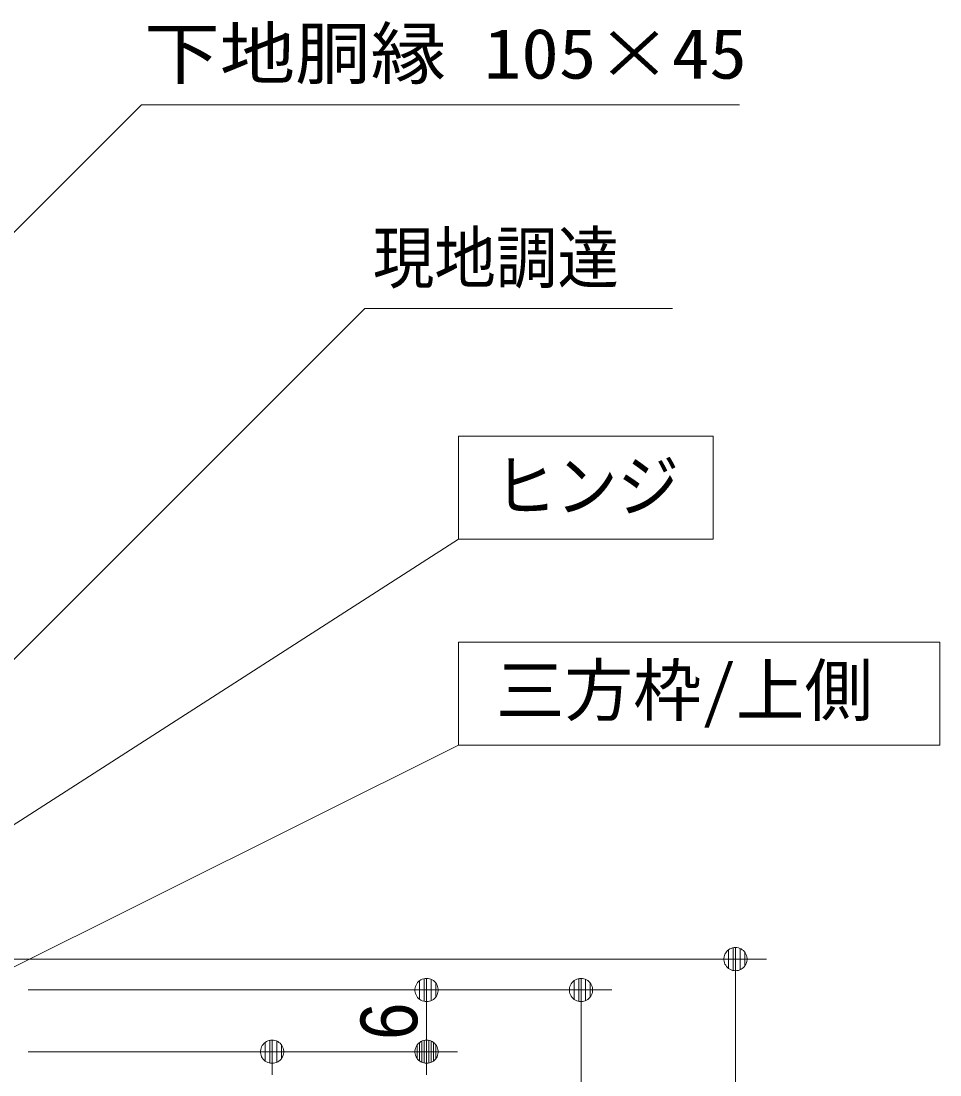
# Model space of a CAD drawing. Units: millimetres, scale not verified. Extents: x -4547 to 4547, y -2284 to 2284.
# Drawn here: x -1747 to -1301, y 162 to 674 of the extents above; entities that cross this region are included whole.
import ezdxf
from ezdxf.enums import TextEntityAlignment as Align

# ---------------------------------------------------------------- set-up
doc = ezdxf.new("R2010")
doc.units = ezdxf.units.MM
doc.header["$LTSCALE"] = 20
for name, color, linetype, lineweight in [('0-1_2寸法-3', 7, 'Continuous', 9), ('0-2_2寸法-1', 7, 'Continuous', 9), ('0-3_0', 7, 'Continuous', 9)]:
    doc.layers.add(name, color=color, linetype=linetype, lineweight=lineweight)
doc.styles.add('ＭＳ ゴシック', font='')
doc.styles.add('ＭＳ Ｐゴシック', font='')
doc.styles.get('ＭＳ ゴシック').set_extended_font_data('MS Gothic')
doc.styles.get('ＭＳ Ｐゴシック').set_extended_font_data('MS PGothic')

# ---------------------------------------------------------------- blocks, each defined once
blk = doc.blocks.new('_Dot')
at = {"layer": '0-3_0'}
for p, q in [((-10, 0), (-20, 0)), ((9.78, 2), (-9.78, 2)), ((7.99, 6), (-7.99, 6)), ((9.16, -3.98), (-9.16, -3.98)), ((6, -7.98), (-6, -7.98))]:
    blk.add_line(p, q, dxfattribs=at)
for points in [[(10, 0), (9.92, 1.25), (9.69, 2.49), (9.3, 3.68), (8.76, 4.82), (8.09, 5.88), (7.29, 6.85), (6.37, 7.71), (5.36, 8.44), (4.26, 9.05), (3.09, 9.51), (1.87, 9.82), (0.63, 9.98), (-0.63, 9.98), (-1.87, 9.82), (-3.09, 9.51), (-4.26, 9.05), (-5.36, 8.44), (-6.37, 7.71), (-7.29, 6.85), (-8.09, 5.88), (-8.76, 4.82), (-9.3, 3.68), (-9.69, 2.49), (-9.92, 1.25), (-10, 0), (0, 0)], [(-10, 0), (-9.92, -1.25), (-9.69, -2.49), (-9.3, -3.68), (-8.76, -4.82), (-8.09, -5.88), (-7.29, -6.85), (-6.37, -7.71), (-5.36, -8.44), (-4.26, -9.05), (-3.09, -9.51), (-1.87, -9.82), (-0.63, -9.98), (0.63, -9.98), (1.87, -9.82), (3.09, -9.51), (4.26, -9.05), (5.36, -8.44), (6.37, -7.71), (7.29, -6.85), (8.09, -5.88), (8.76, -4.82), (9.3, -3.68), (9.69, -2.49), (9.92, -1.25), (10, 0), (0, 0)]]:
    blk.add_lwpolyline(points, close=True, dxfattribs=at)

msp = doc.modelspace()

# ---------------------------------------------------------------- linework, layer by layer
at = {"layer": '0-1_2寸法-3'}
for p, q in [((-1892.35, 192), (-1534.35, 422)), ((-1772.73, 203), (-1534.35, 322))]:
    msp.add_line(p, q, dxfattribs=at)
for points in [[(-1398.02, 633.04), (-1688.32, 633.04), (-1879.35, 442)], [(-1430.48, 534), (-1579.85, 534), (-1859.19, 254.67)]]:
    msp.add_lwpolyline(points, dxfattribs=at)
for points in [[(-1410.74, 422), (-1534.35, 422), (-1534.35, 472), (-1410.74, 472)], [(-1300.63, 322), (-1534.35, 322), (-1534.35, 372), (-1300.63, 372)]]:
    msp.add_lwpolyline(points, close=True, dxfattribs=at)
at = {"layer": '0-2_2寸法-1'}
for p, q in [((-1833.35, 218), (-1384.9, 218)), ((-1399.9, 206.74), (-1399.9, -1634.74)), ((-1743.35, 203), (-1534.9, 203)), ((-1534.9, 203), (-1459.9, 203)), ((-1549.9, 184.26), (-1549.9, 191.74)), ((-1474.9, 191.74), (-1474.9, -1634.74)), ((-1743.35, 173), (-1534.9, 173)), ((-1743.35, 173), (-1534.9, 173)), ((-1743.35, 173), (-1609.9, 173))]:
    msp.add_line(p, q, dxfattribs=at)

# ---------------------------------------------------------------- block references
at = {"layer": '0-2_2寸法-1', "xscale": 0.5627563, "yscale": 0.5627563}
for p, rotation in [((-1399.9, 218), 90), ((-1549.9, 203), 90), ((-1474.9, 203), 90), ((-1549.9, 173), 270), ((-1624.9, 173), 90), ((-1549.9, 173), 90)]:
    msp.add_blockref('_Dot', p, dxfattribs=dict(at, rotation=rotation))

# ---------------------------------------------------------------- texts
at = {"layer": '0-1_2寸法-3', "style": 'ＭＳ ゴシック'}
for s, height, width, p in [('下地胴縁 105×45', 24.41, 1.1, (-1686.95, 638.36)), ('現地調達', 24.34, 0.9, (-1576.01, 539.25)), ('ヒンジ', 24.34, 0.9, (-1516.94, 428.34))]:
    msp.add_text(s, height=height, dxfattribs=dict(at, width=width)).set_placement(p, align=Align.BOTTOM_LEFT)
msp.add_text('三方枠/上側', height=24.41, dxfattribs=at).set_placement((-1516.2, 329.05), align=Align.BOTTOM_LEFT)
at = {"layer": '0-2_2寸法-1', "style": 'ＭＳ Ｐゴシック', "width": 0.9}
msp.add_text('6', height=27.57, rotation=90, dxfattribs=at).set_placement((-1546.11, 178.78), align=Align.BOTTOM_LEFT)

doc.saveas('drawing.dxf')
